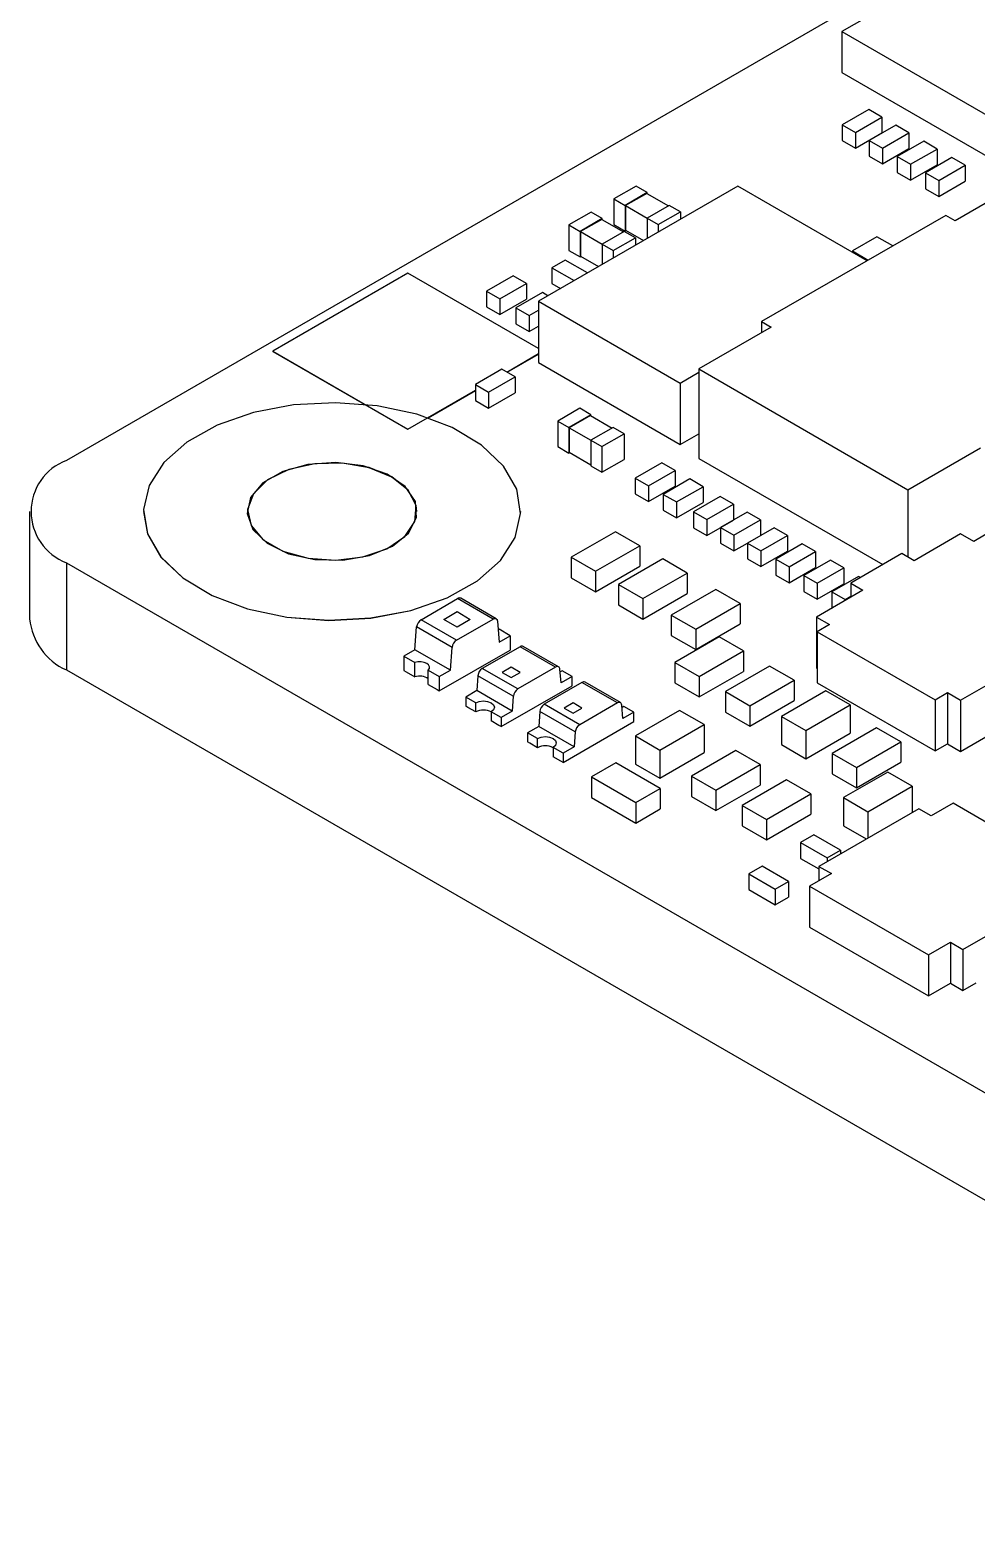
# Model space of a CAD drawing. Header units: millimetres. Extents: x 0 to 895, y 0 to 297.
# Drawn here: x 210.17 to 225.28, y 121.72 to 145.41 of the extents above; entities that cross this region are included whole.
import ezdxf

# ---------------------------------------------------------------- set-up
doc = ezdxf.new("R2010")
doc.units = ezdxf.units.MM

msp = doc.modelspace()

# ---------------------------------------------------------------- linework, layer by layer
at = {"color": 7, "linetype": 'Continuous', "lineweight": 25}
for p, q in [((246.816, 159.349), (210.754, 138.531)), ((226.312, 147.212), (223.133, 145.377)), ((223.133, 145.377), (226.312, 143.541)), ((223.133, 145.377), (223.133, 144.723)), ((223.133, 144.723), (226.089, 143.017)), ((223.562, 144.133), (223.138, 143.888)), ((223.35, 143.766), (223.774, 144.01)), ((223.774, 144.01), (223.562, 144.133)), ((223.774, 144.01), (223.774, 143.758)), ((223.138, 143.888), (223.35, 143.766)), ((223.138, 143.888), (223.138, 143.636)), ((223.993, 143.884), (223.569, 143.639)), ((224.205, 143.762), (223.993, 143.884)), ((223.138, 143.636), (223.35, 143.513)), ((223.35, 143.766), (223.35, 143.513)), ((223.35, 143.513), (223.774, 143.758)), ((223.569, 143.639), (223.569, 143.387)), ((223.569, 143.639), (223.781, 143.517)), ((223.781, 143.517), (224.205, 143.762)), ((224.442, 143.625), (224.018, 143.38)), ((224.205, 143.762), (224.205, 143.509)), ((224.654, 143.502), (224.442, 143.625)), ((223.569, 143.387), (223.781, 143.264)), ((223.781, 143.517), (223.781, 143.264)), ((223.781, 143.264), (224.205, 143.509)), ((224.018, 143.38), (224.23, 143.258)), ((224.018, 143.38), (224.018, 143.128)), ((224.23, 143.258), (224.654, 143.502)), ((224.891, 143.366), (224.467, 143.121)), ((224.654, 143.502), (224.654, 143.25)), ((225.103, 143.243), (224.891, 143.366)), ((224.018, 143.128), (224.23, 143.005)), ((224.23, 143.258), (224.23, 143.005)), ((224.23, 143.005), (224.654, 143.25)), ((224.467, 143.121), (224.467, 142.868)), ((224.467, 143.121), (224.679, 142.998)), ((224.679, 142.998), (225.103, 143.243)), ((225.103, 143.243), (225.103, 142.991)), ((221.473, 142.91), (218.291, 141.073)), ((219.849, 142.908), (219.495, 142.704)), ((220.026, 142.806), (219.849, 142.908)), ((223.536, 141.719), (221.473, 142.91)), ((224.467, 142.868), (224.679, 142.746)), ((224.679, 142.998), (224.679, 142.746)), ((224.679, 142.746), (225.103, 142.991)), ((226.099, 143.023), (224.943, 142.355)), ((219.495, 142.704), (219.672, 142.602)), ((219.495, 142.704), (219.495, 142.296)), ((220.026, 142.806), (219.672, 142.602)), ((219.672, 142.602), (219.672, 142.193)), ((220.019, 142.794), (219.679, 142.598)), ((219.679, 142.598), (219.679, 142.206)), ((219.679, 142.598), (220.026, 142.398)), ((220.019, 142.794), (220.365, 142.594)), ((220.026, 142.79), (220.026, 142.806)), ((220.379, 142.602), (220.026, 142.398)), ((220.556, 142.5), (220.379, 142.602)), ((219.13, 142.493), (218.777, 142.289)), ((219.307, 142.391), (218.954, 142.187)), ((219.3, 142.379), (218.961, 142.183)), ((219.307, 142.391), (219.13, 142.493)), ((219.3, 142.379), (219.647, 142.179)), ((219.307, 142.375), (219.307, 142.391)), ((220.026, 142.398), (220.202, 142.296)), ((220.026, 142.398), (220.026, 142.074)), ((220.202, 142.296), (220.556, 142.5)), ((220.556, 142.5), (220.556, 142.38)), ((224.791, 142.443), (221.853, 140.747)), ((224.943, 142.355), (224.791, 142.443)), ((218.777, 142.289), (218.777, 141.881)), ((218.777, 142.289), (218.954, 142.187)), ((218.954, 142.187), (218.954, 141.779)), ((218.961, 142.183), (219.307, 141.983)), ((218.961, 142.183), (218.961, 141.791)), ((219.661, 142.187), (219.307, 141.983)), ((219.495, 142.296), (219.672, 142.193)), ((219.838, 142.085), (219.661, 142.187)), ((219.672, 142.193), (219.686, 142.202)), ((219.679, 142.206), (219.966, 142.04)), ((220.202, 142.296), (220.202, 142.176)), ((218.777, 141.881), (218.954, 141.779)), ((219.307, 141.983), (219.307, 141.659)), ((219.307, 141.983), (219.484, 141.881)), ((219.484, 141.881), (219.838, 142.085)), ((219.484, 141.881), (219.484, 141.762)), ((219.838, 142.085), (219.838, 141.966)), ((223.69, 142.101), (223.301, 141.877)), ((223.945, 141.955), (223.69, 142.101)), ((218.716, 141.728), (218.504, 141.606)), ((219.071, 141.523), (218.716, 141.728)), ((218.954, 141.779), (218.968, 141.787)), ((218.961, 141.791), (219.248, 141.625)), ((223.301, 141.877), (223.301, 141.854)), ((223.301, 141.877), (223.556, 141.73)), ((216.207, 141.521), (214.052, 140.277)), ((218.291, 140.318), (216.207, 141.521)), ((217.887, 141.479), (217.462, 141.234)), ((218.099, 141.356), (217.887, 141.479)), ((218.504, 141.606), (218.859, 141.401)), ((218.504, 141.606), (218.504, 141.353)), ((217.462, 141.234), (217.675, 141.111)), ((217.462, 141.234), (217.462, 140.981)), ((217.675, 141.111), (218.099, 141.356)), ((218.353, 141.209), (217.929, 140.964)), ((218.099, 141.356), (218.099, 141.104)), ((218.44, 141.159), (218.353, 141.209)), ((218.504, 141.353), (218.64, 141.274)), ((217.462, 140.981), (217.675, 140.859)), ((217.675, 141.111), (217.675, 140.859)), ((217.675, 140.859), (218.099, 141.104)), ((217.929, 140.964), (218.142, 140.842)), ((217.929, 140.964), (217.929, 140.712)), ((218.291, 141.073), (220.554, 139.766)), ((218.291, 141.073), (218.291, 140.093)), ((217.929, 140.712), (218.142, 140.589)), ((218.142, 140.842), (218.291, 140.928)), ((218.142, 140.842), (218.142, 140.589)), ((221.853, 140.747), (222.005, 140.659)), ((221.853, 140.747), (221.853, 140.572)), ((218.142, 140.589), (218.291, 140.675)), ((222.005, 140.659), (220.849, 139.992)), ((214.052, 140.277), (216.207, 139.032)), ((214.052, 140.277), (214.052, 140.269)), ((214.052, 140.269), (215.509, 139.427)), ((217.783, 139.942), (218.291, 140.235)), ((217.79, 139.938), (218.291, 140.227)), ((217.707, 139.986), (217.283, 139.741)), ((217.919, 139.863), (217.707, 139.986)), ((218.291, 140.093), (220.554, 138.787)), ((220.849, 139.992), (224.189, 138.063)), ((220.849, 139.992), (220.849, 138.563)), ((217.495, 139.618), (217.919, 139.863)), ((217.919, 139.863), (217.919, 139.611)), ((220.554, 139.766), (220.849, 139.937)), ((220.554, 139.766), (220.554, 138.787)), ((216.207, 139.032), (217.283, 139.653)), ((216.529, 139.211), (217.283, 139.645)), ((217.283, 139.741), (217.283, 139.488)), ((217.283, 139.741), (217.495, 139.618)), ((217.495, 139.618), (217.495, 139.366)), ((217.495, 139.366), (217.919, 139.611)), ((217.283, 139.488), (217.495, 139.366)), ((218.951, 139.362), (218.597, 139.158)), ((219.128, 139.26), (218.951, 139.362)), ((218.597, 139.158), (218.597, 138.75)), ((218.597, 139.158), (218.774, 139.056)), ((219.128, 139.26), (218.774, 139.056)), ((218.774, 139.056), (218.774, 138.647)), ((219.121, 139.248), (218.781, 139.052)), ((218.781, 139.052), (218.781, 138.66)), ((218.781, 139.052), (219.128, 138.852)), ((219.121, 139.248), (219.467, 139.048)), ((219.128, 139.244), (219.128, 139.26)), ((219.481, 139.056), (219.128, 138.852)), ((219.658, 138.954), (219.481, 139.056)), ((216.207, 139.032), (216.207, 139.025)), ((219.128, 138.852), (219.304, 138.75)), ((219.128, 138.852), (219.128, 138.443)), ((219.304, 138.75), (219.658, 138.954)), ((219.658, 138.954), (219.658, 138.545)), ((220.554, 138.787), (220.849, 138.957)), ((218.597, 138.75), (218.774, 138.647)), ((218.774, 138.647), (218.788, 138.656)), ((218.781, 138.66), (219.128, 138.46)), ((219.304, 138.75), (219.304, 138.341)), ((220.849, 138.563), (223.787, 136.867)), ((224.189, 138.063), (225.346, 138.731)), ((219.128, 138.443), (219.304, 138.341)), ((219.304, 138.341), (219.658, 138.545)), ((220.257, 138.493), (219.833, 138.248)), ((220.045, 138.126), (220.47, 138.371)), ((220.47, 138.371), (220.257, 138.493)), ((220.47, 138.371), (220.47, 138.118)), ((219.833, 138.248), (220.045, 138.126)), ((219.833, 138.248), (219.833, 137.995)), ((220.045, 138.126), (220.045, 137.873)), ((220.045, 137.873), (220.47, 138.118)), ((220.706, 138.234), (220.282, 137.989)), ((220.494, 137.867), (220.919, 138.111)), ((220.919, 138.111), (220.706, 138.234)), ((220.919, 138.111), (220.919, 137.858)), ((219.833, 137.995), (220.045, 137.873)), ((220.282, 137.989), (220.494, 137.867)), ((220.282, 137.989), (220.282, 137.736)), ((220.494, 137.867), (220.494, 137.614)), ((220.494, 137.614), (220.919, 137.858)), ((221.191, 137.953), (220.767, 137.709)), ((221.404, 137.831), (221.191, 137.953)), ((224.189, 138.063), (224.189, 136.987)), ((210.168, 137.714), (210.168, 136.001)), ((211.987, 137.715), (211.987, 137.714)), ((213.647, 137.715), (213.647, 137.714)), ((216.347, 137.714), (216.347, 137.715)), ((218.007, 137.714), (218.007, 137.715)), ((220.282, 137.736), (220.494, 137.614)), ((220.767, 137.709), (220.979, 137.586)), ((220.767, 137.709), (220.767, 137.456)), ((220.979, 137.586), (221.404, 137.831)), ((221.622, 137.705), (221.198, 137.46)), ((221.404, 137.831), (221.404, 137.579)), ((221.835, 137.582), (221.622, 137.705)), ((219.52, 137.393), (218.813, 136.985)), ((219.909, 137.169), (219.52, 137.393)), ((220.767, 137.456), (220.979, 137.334)), ((220.979, 137.586), (220.979, 137.334)), ((220.979, 137.334), (221.404, 137.579)), ((221.198, 137.46), (221.41, 137.337)), ((221.198, 137.46), (221.198, 137.207)), ((221.41, 137.337), (221.835, 137.582)), ((222.053, 137.456), (221.629, 137.212)), ((221.835, 137.582), (221.835, 137.33)), ((222.266, 137.334), (222.053, 137.456)), ((219.202, 136.76), (219.909, 137.169)), ((219.909, 137.169), (219.909, 136.842)), ((221.198, 137.207), (221.41, 137.085)), ((221.41, 137.337), (221.41, 137.085)), ((221.41, 137.085), (221.629, 137.211)), ((221.629, 137.212), (221.629, 136.958)), ((221.629, 137.212), (221.841, 137.089)), ((221.841, 137.089), (222.266, 137.334)), ((222.502, 137.197), (222.078, 136.952)), ((222.266, 137.334), (222.266, 137.081)), ((222.715, 137.075), (222.502, 137.197)), ((225.029, 137.358), (224.288, 136.93)), ((225.239, 137.237), (225.029, 137.358)), ((225.237, 137.239), (225.346, 137.302)), ((225.438, 137.352), (225.239, 137.237)), ((218.813, 136.985), (219.202, 136.76)), ((218.813, 136.985), (218.813, 136.658)), ((220.275, 136.958), (219.567, 136.549)), ((220.664, 136.733), (220.275, 136.958)), ((221.629, 136.958), (221.841, 136.836)), ((221.841, 137.089), (221.841, 136.836)), ((221.841, 136.836), (222.266, 137.081)), ((222.078, 136.952), (222.29, 136.83)), ((222.078, 136.952), (222.078, 136.699)), ((222.29, 136.83), (222.715, 137.075)), ((222.951, 136.937), (222.527, 136.692)), ((222.715, 137.075), (222.715, 136.822)), ((223.164, 136.815), (222.951, 136.937)), ((224.092, 137.043), (223.275, 136.571)), ((224.288, 136.93), (224.092, 137.043)), ((210.754, 136.898), (267.323, 104.242)), ((210.754, 136.898), (210.754, 135.185)), ((219.202, 136.434), (219.909, 136.842)), ((219.202, 136.76), (219.202, 136.434)), ((219.956, 136.325), (220.664, 136.733)), ((220.664, 136.733), (220.664, 136.406)), ((222.078, 136.699), (222.29, 136.577)), ((222.29, 136.83), (222.29, 136.577)), ((222.29, 136.577), (222.715, 136.822)), ((222.527, 136.692), (222.527, 136.44)), ((222.527, 136.692), (222.739, 136.57)), ((222.739, 136.57), (223.164, 136.815)), ((223.4, 136.679), (222.976, 136.434)), ((223.164, 136.815), (223.164, 136.562)), ((223.431, 136.661), (223.4, 136.679)), ((218.813, 136.658), (219.202, 136.434)), ((219.567, 136.549), (219.956, 136.325)), ((219.567, 136.549), (219.567, 136.223)), ((221.119, 136.47), (220.411, 136.062)), ((221.508, 136.246), (221.119, 136.47)), ((222.527, 136.44), (222.739, 136.318)), ((223.47, 136.458), (222.728, 136.03)), ((222.739, 136.57), (222.739, 136.318)), ((222.739, 136.318), (223.164, 136.562)), ((222.976, 136.434), (223.188, 136.311)), ((222.976, 136.434), (222.976, 136.181)), ((223.275, 136.571), (223.47, 136.458)), ((223.275, 136.571), (223.275, 136.346)), ((216.416, 135.988), (216.999, 136.325)), ((217.565, 135.998), (216.999, 136.325)), ((217.615, 136.003), (217.049, 136.33)), ((219.567, 136.223), (219.956, 135.998)), ((219.956, 135.998), (220.664, 136.406)), ((219.956, 136.325), (219.956, 135.998)), ((220.8, 135.837), (221.508, 136.246)), ((221.508, 136.246), (221.508, 135.919)), ((223.188, 136.311), (223.275, 136.361)), ((223.188, 136.311), (223.188, 136.296)), ((216.981, 135.661), (216.416, 135.988)), ((216.778, 135.993), (216.99, 136.116)), ((216.99, 135.871), (216.778, 135.993)), ((216.981, 135.661), (217.565, 135.998)), ((216.99, 136.116), (217.202, 135.993)), ((217.202, 135.993), (216.99, 135.871)), ((217.636, 135.965), (217.662, 135.63)), ((220.411, 136.062), (220.8, 135.837)), ((220.411, 136.062), (220.411, 135.735)), ((222.728, 136.03), (222.938, 135.909)), ((222.728, 136.03), (222.728, 135.213)), ((222.976, 136.181), (222.983, 136.177)), ((216.319, 135.507), (216.345, 135.873)), ((216.911, 135.546), (216.345, 135.873)), ((217.646, 135.829), (217.662, 135.834)), ((217.839, 135.732), (217.662, 135.834)), ((217.662, 135.63), (217.839, 135.732)), ((217.839, 135.732), (217.839, 135.503)), ((220.411, 135.735), (220.8, 135.511)), ((220.8, 135.511), (221.508, 135.919)), ((220.8, 135.837), (220.8, 135.511)), ((222.938, 135.909), (222.74, 135.794)), ((222.74, 135.794), (224.621, 134.708)), ((222.74, 135.794), (222.74, 134.978)), ((216.319, 135.507), (216.142, 135.405)), ((216.884, 135.181), (216.319, 135.507)), ((216.707, 134.85), (217.839, 135.503)), ((216.884, 135.181), (216.911, 135.546)), ((217.997, 135.556), (217.394, 135.208)), ((218.562, 135.229), (217.997, 135.556)), ((218.612, 135.234), (218.047, 135.561)), ((221.173, 135.713), (220.465, 135.305)), ((220.854, 135.081), (221.562, 135.489)), ((221.562, 135.489), (221.173, 135.713)), ((221.562, 135.489), (221.562, 135.162)), ((216.142, 135.405), (216.319, 135.303)), ((216.142, 135.405), (216.142, 135.177)), ((216.319, 135.075), (216.319, 135.303)), ((220.465, 135.305), (220.465, 134.979)), ((220.465, 135.305), (220.854, 135.081)), ((221.981, 135.247), (221.274, 134.839)), ((222.37, 135.022), (221.981, 135.247)), ((210.754, 135.185), (267.323, 102.528)), ((216.142, 135.177), (216.177, 135.156)), ((216.177, 135.156), (216.319, 135.075)), ((216.531, 135.181), (216.707, 135.079)), ((216.531, 134.952), (216.531, 135.181)), ((216.707, 135.079), (216.884, 135.181)), ((216.707, 135.079), (216.707, 134.85)), ((217.324, 135.093), (217.306, 134.855)), ((217.889, 134.766), (217.324, 135.093)), ((217.96, 134.882), (217.394, 135.208)), ((217.854, 135.229), (217.713, 135.147)), ((217.713, 135.147), (217.854, 135.066)), ((217.996, 135.147), (217.854, 135.229)), ((217.854, 135.066), (217.996, 135.147)), ((218.562, 135.229), (217.96, 134.882)), ((218.65, 134.978), (218.633, 135.196)), ((218.668, 135.172), (218.636, 135.157)), ((218.827, 135.08), (218.65, 134.978)), ((218.827, 135.08), (218.668, 135.172)), ((218.827, 134.933), (218.827, 135.08)), ((220.854, 134.754), (221.562, 135.162)), ((220.854, 135.081), (220.854, 134.754)), ((221.663, 134.614), (222.37, 135.022)), ((222.37, 135.022), (222.37, 134.696)), ((222.728, 135.213), (222.74, 135.207)), ((225.029, 134.702), (225.771, 135.13)), ((216.531, 134.952), (216.672, 134.871)), ((216.672, 134.871), (216.707, 134.85)), ((217.306, 134.855), (217.13, 134.753)), ((217.872, 134.529), (217.306, 134.855)), ((217.695, 134.28), (218.827, 134.933)), ((218.984, 134.986), (218.382, 134.638)), ((219.55, 134.659), (218.984, 134.986)), ((219.6, 134.664), (219.034, 134.991)), ((220.465, 134.979), (220.854, 134.754)), ((221.274, 134.839), (221.663, 134.614)), ((221.274, 134.839), (221.274, 134.512)), ((222.879, 134.851), (222.172, 134.443)), ((222.74, 134.978), (224.621, 133.892)), ((223.268, 134.626), (222.879, 134.851)), ((224.621, 134.708), (224.819, 134.823)), ((224.819, 134.823), (225.029, 134.702)), ((224.819, 134.823), (224.819, 134.006)), ((217.289, 134.662), (217.13, 134.753)), ((217.13, 134.753), (217.13, 134.606)), ((217.165, 134.586), (217.13, 134.606)), ((217.289, 134.515), (217.165, 134.586)), ((217.289, 134.515), (217.289, 134.662)), ((217.889, 134.766), (217.872, 134.529)), ((218.948, 134.311), (218.382, 134.638)), ((218.842, 134.659), (218.701, 134.577)), ((218.701, 134.577), (218.842, 134.495)), ((218.984, 134.577), (218.842, 134.659)), ((218.842, 134.495), (218.984, 134.577)), ((219.55, 134.659), (218.948, 134.311)), ((219.638, 134.408), (219.62, 134.625)), ((219.655, 134.601), (219.624, 134.587)), ((219.814, 134.51), (219.655, 134.601)), ((220.544, 134.54), (219.837, 134.132)), ((220.933, 134.315), (220.544, 134.54)), ((221.663, 134.287), (222.37, 134.696)), ((221.663, 134.614), (221.663, 134.287)), ((222.561, 134.218), (223.268, 134.626)), ((223.268, 134.626), (223.268, 134.177)), ((224.621, 134.708), (224.621, 133.892)), ((225.029, 134.702), (225.029, 133.885)), ((217.695, 134.427), (217.536, 134.519)), ((217.536, 134.519), (217.536, 134.372)), ((217.66, 134.3), (217.536, 134.372)), ((217.695, 134.28), (217.66, 134.3)), ((217.872, 134.529), (217.695, 134.427)), ((217.695, 134.427), (217.695, 134.28)), ((218.311, 134.523), (218.294, 134.285)), ((218.877, 134.196), (218.311, 134.523)), ((218.683, 133.71), (219.814, 134.363)), ((219.814, 134.51), (219.638, 134.408)), ((219.814, 134.363), (219.814, 134.51)), ((220.226, 133.907), (220.933, 134.315)), ((220.933, 134.315), (220.933, 133.866)), ((221.274, 134.512), (221.663, 134.287)), ((222.172, 134.443), (222.561, 134.218)), ((222.172, 134.443), (222.172, 133.994)), ((225.029, 133.885), (225.771, 134.313)), ((218.294, 134.285), (218.117, 134.183)), ((218.276, 134.091), (218.117, 134.183)), ((218.117, 134.183), (218.117, 134.036)), ((218.276, 133.944), (218.276, 134.091)), ((218.86, 133.959), (218.294, 134.285)), ((218.877, 134.196), (218.86, 133.959)), ((219.837, 134.132), (220.226, 133.907)), ((219.837, 134.132), (219.837, 133.682)), ((222.561, 134.218), (222.561, 133.769)), ((222.561, 133.769), (223.268, 134.177)), ((223.687, 134.262), (222.98, 133.854)), ((224.076, 134.037), (223.687, 134.262)), ((218.153, 134.016), (218.117, 134.036)), ((218.276, 133.944), (218.153, 134.016)), ((218.683, 133.857), (218.524, 133.948)), ((218.524, 133.948), (218.524, 133.801)), ((218.86, 133.959), (218.683, 133.857)), ((218.683, 133.857), (218.683, 133.71)), ((220.226, 133.907), (220.226, 133.458)), ((220.226, 133.458), (220.933, 133.866)), ((221.442, 133.899), (220.735, 133.491)), ((221.831, 133.674), (221.442, 133.899)), ((222.172, 133.994), (222.561, 133.769)), ((222.98, 133.854), (223.369, 133.629)), ((222.98, 133.854), (222.98, 133.527)), ((223.369, 133.629), (224.076, 134.037)), ((224.076, 134.037), (224.076, 133.711)), ((224.621, 133.892), (224.819, 134.006)), ((224.819, 134.006), (225.029, 133.885)), ((218.648, 133.73), (218.524, 133.801)), ((218.683, 133.71), (218.648, 133.73)), ((219.525, 133.702), (219.136, 133.477)), ((220.233, 133.294), (219.525, 133.702)), ((219.837, 133.682), (220.226, 133.458)), ((221.124, 133.266), (221.831, 133.674)), ((221.831, 133.674), (221.831, 133.348)), ((223.369, 133.302), (224.076, 133.711)), ((223.369, 133.629), (223.369, 133.302)), ((219.136, 133.477), (219.844, 133.069)), ((219.136, 133.477), (219.136, 133.151)), ((220.735, 133.491), (220.735, 133.164)), ((220.735, 133.491), (221.124, 133.266)), ((222.25, 133.432), (221.543, 133.024)), ((222.639, 133.208), (222.25, 133.432)), ((222.98, 133.527), (223.369, 133.302)), ((223.867, 133.555), (223.159, 133.147)), ((224.256, 133.33), (223.867, 133.555)), ((219.136, 133.151), (219.844, 132.742)), ((219.844, 133.069), (220.233, 133.294)), ((220.233, 133.294), (220.233, 132.967)), ((220.735, 133.164), (221.124, 132.939)), ((221.124, 132.939), (221.831, 133.348)), ((221.124, 133.266), (221.124, 132.939)), ((221.932, 132.8), (222.639, 133.208)), ((222.639, 133.208), (222.639, 132.881)), ((223.159, 133.147), (223.159, 132.697)), ((223.159, 133.147), (223.548, 132.922)), ((223.548, 132.922), (224.256, 133.33)), ((224.256, 133.33), (224.256, 132.91)), ((219.844, 133.069), (219.844, 132.742)), ((219.844, 132.742), (220.233, 132.967)), ((221.543, 133.024), (221.543, 132.697)), ((221.543, 133.024), (221.932, 132.8)), ((221.932, 132.473), (222.639, 132.881)), ((224.36, 132.97), (222.766, 132.05)), ((223.548, 132.922), (223.548, 132.502)), ((224.561, 132.854), (224.36, 132.97)), ((224.91, 133.056), (224.561, 132.854)), ((226.809, 131.959), (224.91, 133.056)), ((221.543, 132.697), (221.932, 132.473)), ((221.932, 132.8), (221.932, 132.473)), ((223.159, 132.697), (223.523, 132.487)), ((222.686, 132.552), (222.473, 132.429)), ((222.473, 132.429), (222.473, 132.177)), ((222.473, 132.429), (222.898, 132.184)), ((223.11, 132.307), (222.686, 132.552)), ((222.473, 132.177), (222.766, 132.008)), ((222.898, 132.184), (223.11, 132.307)), ((222.898, 132.184), (222.898, 132.126)), ((223.11, 132.307), (223.11, 132.249)), ((221.859, 132.054), (221.647, 131.931)), ((221.647, 131.931), (221.647, 131.679)), ((221.647, 131.931), (222.071, 131.686)), ((222.284, 131.809), (221.859, 132.054)), ((222.967, 131.934), (222.618, 131.732)), ((222.766, 132.05), (222.967, 131.934)), ((222.766, 132.05), (222.766, 131.818)), ((222.071, 131.686), (222.284, 131.809)), ((222.284, 131.809), (222.284, 131.557)), ((222.618, 131.732), (224.517, 130.636)), ((222.618, 131.732), (222.618, 131.079)), ((221.647, 131.679), (222.071, 131.434)), ((222.071, 131.686), (222.071, 131.434)), ((222.071, 131.434), (222.284, 131.557)), ((225.067, 130.722), (226.661, 131.642)), ((222.618, 131.079), (224.517, 129.983)), ((224.517, 130.636), (224.866, 130.838)), ((224.866, 130.838), (225.067, 130.722)), ((224.866, 130.838), (224.866, 130.184)), ((224.517, 130.636), (224.517, 129.983)), ((225.067, 130.722), (225.067, 130.068)), ((224.517, 129.983), (224.866, 130.184)), ((224.866, 130.184), (225.067, 130.068)), ((225.067, 130.068), (225.28, 130.191))]:
    msp.add_line(p, q, dxfattribs=at)
at = {"color": 7, "linetype": 'Continuous', "lineweight": 25, "flags": 128}
for points in [[(214.379, 139.416), (213.739, 139.294), (213.162, 139.093), (212.677, 138.822), (212.308, 138.497), (212.075, 138.132), (211.987, 137.746), (212.051, 137.359), (212.262, 136.989), (212.611, 136.656), (213.079, 136.376), (213.643, 136.163), (214.275, 136.028), (214.943, 135.978), (215.614, 136.015), (216.254, 136.136), (216.831, 136.338), (217.316, 136.608), (217.685, 136.934), (217.919, 137.299), (218.006, 137.684), (217.943, 138.072), (217.731, 138.441), (217.383, 138.774), (216.915, 139.054), (216.351, 139.267), (215.718, 139.402), (215.05, 139.452), (214.379, 139.416)], [(215.958, 137.16), (216.218, 137.37), (216.345, 137.617), (216.327, 137.875), (216.164, 138.116), (215.875, 138.313), (215.491, 138.445), (215.053, 138.498), (214.609, 138.466), (214.207, 138.353), (213.891, 138.17), (213.694, 137.938), (213.639, 137.682), (213.731, 137.429), (213.96, 137.207), (214.301, 137.04), (214.718, 136.947), (215.165, 136.936), (215.594, 137.01), (215.958, 137.16)], [(214.72, 138.477), (214.306, 138.384), (213.967, 138.218), (213.739, 137.998), (213.648, 137.746), (213.647, 137.714)], [(214.72, 138.478), (214.306, 138.385), (213.967, 138.219), (213.739, 137.998), (213.648, 137.747), (213.703, 137.493), (213.898, 137.262), (214.212, 137.081), (214.612, 136.968), (215.053, 136.936), (215.487, 136.989), (215.869, 137.12), (216.156, 137.316), (216.318, 137.555), (216.336, 137.812), (216.21, 138.057), (215.951, 138.266), (215.59, 138.415), (215.164, 138.488), (214.72, 138.478)], [(216.347, 137.714), (216.336, 137.811), (216.21, 138.057), (215.951, 138.265), (215.59, 138.414), (215.164, 138.488), (214.72, 138.477)], [(211.987, 137.714), (212.051, 137.358), (212.262, 136.988), (212.611, 136.655), (213.079, 136.375), (213.643, 136.162), (214.275, 136.027), (214.943, 135.977), (215.614, 136.014), (216.254, 136.136), (216.831, 136.337), (217.316, 136.607), (217.685, 136.933), (217.919, 137.298), (218.006, 137.684), (218.007, 137.714)], [(217.565, 135.998), (217.578, 136.005), (217.591, 136.008), (217.602, 136.008), (217.613, 136.005), (217.622, 135.998), (217.629, 135.99), (217.633, 135.978), (217.636, 135.965)], [(216.531, 135.181), (216.549, 135.208), (216.55, 135.237), (216.536, 135.265), (216.506, 135.289), (216.465, 135.306), (216.417, 135.315), (216.366, 135.314), (216.319, 135.303)], [(218.633, 135.196), (218.63, 135.209), (218.626, 135.22), (218.619, 135.229), (218.61, 135.236), (218.6, 135.239), (218.588, 135.239), (218.575, 135.236), (218.562, 135.229)], [(217.289, 134.662), (217.345, 134.684), (217.412, 134.691), (217.479, 134.684), (217.536, 134.662), (217.574, 134.629), (217.588, 134.59), (217.574, 134.551), (217.536, 134.519)], [(219.62, 134.625), (219.618, 134.639), (219.613, 134.65), (219.607, 134.659), (219.598, 134.665), (219.587, 134.668), (219.576, 134.668), (219.563, 134.665), (219.55, 134.659)], [(218.276, 134.091), (218.333, 134.113), (218.4, 134.121), (218.467, 134.113), (218.524, 134.091), (218.562, 134.059), (218.575, 134.02), (218.562, 133.981), (218.524, 133.948)]]:
    msp.add_lwpolyline(points, dxfattribs=at)
at = {"color": 7, "linetype": 'Continuous', "lineweight": 25}
for centre, radius, start, end in [((211.064, 137.714), 0.873, 110.784, 249.216), ((217.028, 136.286), 0.0484, 64.4136, 126.897), ((211.169, 136.101), 1.006, 185.6947, 245.6248), ((216.5, 135.857), 0.155, 122.8008, 174.3111), ((217.065, 135.531), 0.155, 122.8008, 174.3111), ((218.026, 135.516), 0.0498, 65.3292, 125.9814), ((216.395, 134.866), 0.222, 52.4, 110.1163), ((217.478, 135.078), 0.155, 122.8008, 174.3111), ((218.044, 134.751), 0.155, 122.8008, 174.3111), ((219.014, 134.945), 0.0498, 65.3292, 125.9814), ((217.412, 134.276), 0.269, 62.6097, 117.3904), ((218.466, 134.507), 0.155, 122.8008, 174.3111), ((219.032, 134.181), 0.155, 122.8008, 174.3111), ((218.4, 133.705), 0.269, 62.6096, 117.3903)]:
    msp.add_arc(centre, radius, start, end, dxfattribs=at)

doc.saveas('drawing.dxf')
